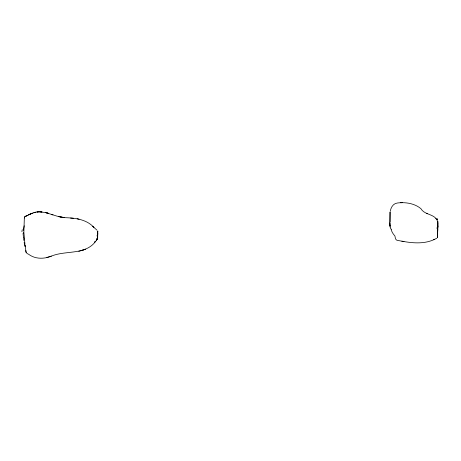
<?xml version="1.0" encoding="UTF-8"?>
<svg xmlns="http://www.w3.org/2000/svg" width="461" height="461" viewBox="0 0 461 461"><rect width="100%" height="100%" fill="white"/><g stroke="black" fill="none" stroke-linecap="round" stroke-linejoin="round"><path stroke-width="0.69" d="M437.783 221.747L437.771 221.107L437.841 222.254M389.983 223.533L389.983 224.893M389.994 221.862L390.069 211.956L389.891 225.562M390.052 227.008L390.012 225.533M437.512 236.637L437.489 237.749L437.587 233.963M437.841 226.155L437.875 223.919M437.524 236.291L437.581 234.176M97.069 236.044L97.167 235.266M437.875 227.048L437.875 222.726M437.789 227.993L437.645 232.194M437.57 234.816L437.604 233.785M437.639 233.001L437.662 232.465M437.708 231.37L437.806 228.95M97.525 234.401L97.784 230.921L97.651 239.409L97.386 234.897L97.271 235.283M97.49 235.087L97.369 236.948M24.335 218.065L23.863 232.119L24.952 244.416M24.404 217.413L24.537 216.814L31.112 213.668L35.497 212.221L38.684 211.778L45.345 212.498L57.158 216.186L64.638 217.673L58.628 216.572L60.086 216.912M96.286 240.244L97.167 239.08C87.192 255.913 66.672 249.793 51.384 256.12C43.991 259.168 35.163 259.226 28.57 254.236C26.721 253.55 25.758 252.374 25.822 250.507M23.304 230.465L24.191 225.769M390.283 211.213C390.899 207.358 393.36 203.197 397.659 202.961C405.599 202.004 414.664 203.422 420.905 208.66C424.581 215.039 433.617 213.674 437.201 220.162M436.809 238.187C424.564 245.252 410.019 242.895 396.869 240.233C395.233 239.449 395.296 237.467 394.904 235.969C393.204 234.05 391.717 231.992 391.205 229.382M434.631 239.259L433.64 239.651M82.191 250.473L85.423 249.182L78.756 251.372M51.384 256.12L46.849 257.463M38.666 211.783L37.854 211.841L42.037 211.927L40.338 211.783M96.891 230.091L92.765 226.368L93.929 227.406C86.461 219.223 75.01 217.967 64.575 217.661M70.568 218.076L73.593 218.295M24.537 216.814L24.669 217.782M403.98 241.529L401.883 241.166M79.061 219.154L77.125 218.768M60.132 216.918L61.641 217.223M426.684 213.529L427.284 213.731M435.801 218.422L437.201 220.168M26.087 252.472L25.125 245.638M390.698 228.304L391.205 229.382M23.891 240.481L23.718 239.478M23.517 238.049L23.05 233.37M389.937 226.051L389.908 225.763M437.864 222.577L437.881 222.836M437.835 222.876L437.869 223.579M389.994 225.106L390.029 225.878M23.402 233.491A8.926 4.501 82.2 0 1 23.425 232.523M21.915 231.71A16.705 10.655 77.6 0 1 22.261 229.693M24.335 217.978A7.716 0.317 -88 0 1 24.404 217.338M25.159 246.623A18.59 0.766 83 0 1 24.969 245.269M25.09 246.145A19.575 0.893 76.6 0 1 24.128 242.498M23.995 239.23A14.268 4.374 85.3 0 1 23.811 237.888M97.432 238.158A3.705 0.49 -86 0 1 97.046 239.098M96.845 238.7A3.705 0.49 -86 0 1 96.781 238.256M97.79 233.272A5.814 0.444 -86.7 0 1 97.744 234.58M437.547 234.096A18.042 0.484 -87.5 0 1 437.581 233.237M437.645 232.523A32.789 0.692 -87.5 0 1 437.691 231.41M437.137 227.325A24.116 2.397 -87.7 0 1 437.08 228.783M437.287 219.926A6.373 0.657 84.9 0 1 437.38 218.629M437.668 223.671A9.116 3.976 -85.4 0 1 437.679 224M437.985 226.034A28.496 3.786 -87.8 0 1 437.933 227.947M437.483 234.349A21.995 0.755 -87.9 0 1 437.552 232.344M389.741 224.985A25.885 0.738 -89.5 0 1 389.752 222.536M389.873 225.804A4.282 1.262 -88.7 0 1 389.862 225.596M390.283 226.835A5.221 0.824 80.5 0 1 390.329 228.045M95.323 241.426L94.326 242.555L95.335 241.42M27.049 215.529L25.787 216.215L27.026 215.546M29.717 214.279L28.363 214.941L32.547 213.132L29.717 214.279M35.526 212.239L33.976 212.659L35.526 212.239M37.877 211.841L37.059 211.933L37.877 211.841M402.078 202.673L400.638 202.696L402.078 202.673M46.924 212.896L45.322 212.515L48.48 213.339L46.924 212.896M52.882 214.832L51.442 214.33L52.882 214.832"/></g></svg>
